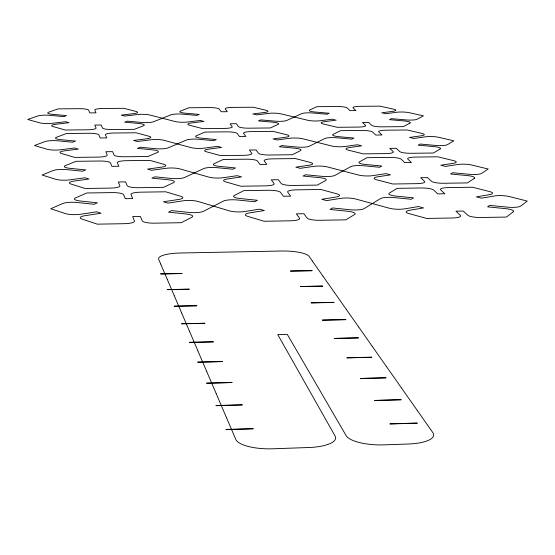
<?xml version="1.0" encoding="UTF-8"?>
<svg xmlns="http://www.w3.org/2000/svg" width="555" height="555" viewBox="0 0 555 555"><rect width="100%" height="100%" fill="white"/><g stroke="black" fill="none" stroke-linecap="round" stroke-linejoin="round"><path stroke-width="0.83" d="M226.072 429.41L253.344 428.751L226.176 429.66M417.131 423L389.881 423.909L417.298 423.236M216.006 405.483L242.396 404.879L216.103 405.712M401.008 399.621L374.604 400.453L401.161 399.843M206.578 383.075L232.143 382.527L206.668 383.29M385.892 377.712L360.292 378.475L386.037 377.92M197.733 362.054L222.527 361.562L197.823 362.255M371.704 357.136L346.861 357.836L371.843 357.337M189.422 342.289L213.481 341.845L189.498 342.484M358.35 337.78L334.221 338.425L358.481 337.967M181.589 323.683L204.968 323.274L181.665 323.863M345.765 319.541L322.302 320.131L345.89 319.715M174.201 306.124L196.928 305.75L174.277 306.291M333.888 302.315L311.057 302.857L333.999 302.482M160.617 273.823L182.144 273.525L160.679 273.983M312.007 270.597L290.355 271.062L312.111 270.75M167.221 289.53L189.331 289.197L167.291 289.689M322.649 286.026L300.428 286.526L322.76 286.186M312.229 260.871L309.031 256.306A24.177 5.834 1.1 0 0 281.413 251.02L180.229 253.011A24.406 5.918 0.5 0 0 158.695 259.345L160.679 263.986M312.333 261.017L322.892 276.05M323.003 276.203L334.145 292.076M334.263 292.242L346.049 309.024M346.167 309.197L358.655 326.978M358.787 327.159L372.03 346.022M372.169 346.223L386.245 366.272M386.398 366.48L401.39 387.841M401.549 388.063L417.554 410.853M417.721 411.088L432.851 432.643A31.926 10.143 2.2 0 1 408.515 444L383.963 444.867A31.975 10.191 1.9 0 1 346.119 435.626L287.268 334.332L277.729 334.582L335.095 436.001A32.141 10.316 1.3 0 1 308.927 447.51L272.692 448.787A32.239 10.372 0.9 0 1 235.806 439.421L226.35 417.332M160.742 264.131L167.298 279.436M167.367 279.595L174.291 295.76M174.36 295.926L181.686 313.034M181.762 313.214L189.526 331.349M189.609 331.536L197.857 350.795M197.941 350.996L206.717 371.482M206.807 371.697L216.159 393.537M216.256 393.766L226.246 417.089M513.222 211.83L506.396 217.06L480.991 217.498A10.892 2.393 2.3 0 1 467.768 215.243L463.286 211.046L455.939 211.171L460.366 215.375A10.906 2.407 2.1 0 1 452.283 217.997L426.663 218.441L408.959 213.592A10.843 2.38 1.9 0 1 409.687 210.248L423.541 207.917L418.463 206.55L404.609 208.867A10.732 2.338 1.8 0 1 389.416 208.243L355.595 198.981A10.607 2.289 1.5 0 0 340.694 198.371L326.611 200.612L321.831 199.28L335.9 197.046A10.503 2.241 1.4 0 0 337.079 193.91L320.915 189.484L296.342 189.852A10.448 2.22 1.2 0 0 287.74 192.224L290.681 196.144L283.397 196.255L280.511 192.328A10.476 2.227 1.1 0 0 268.578 190.268L243.798 190.636L234.342 195.485A10.58 2.275 0.9 0 0 240.176 198.537L257.416 200.293L254.669 201.749L237.387 199.987A10.705 2.324 0.8 0 0 223.464 201.056L203.47 211.309A10.913 2.414 0.6 0 1 189.109 212.44L171.585 210.602L168.491 212.128L186.064 213.98A11.051 2.47 0.5 0 1 191.836 217.276L181.242 222.701L154.498 223.166A11.169 2.518 0.3 0 1 142.24 220.834L140.38 216.478L132.645 216.61L134.449 220.966A11.211 2.525 0.2 0 1 124.278 223.693L97.298 224.158L82.119 219.135A11.162 2.498 0 0 1 85.116 215.666L101.107 213.245L96.736 211.83L80.759 214.237A11.058 2.449 -0.1 0 1 65.365 213.585L50.755 208.749L62.528 203.588A10.899 2.373 -0.1 0 1 77.083 202.492L94.128 204.289L97.409 202.804L80.413 201.021A10.76 2.317 0 0 1 75.473 197.913L86.719 192.98L112.11 192.599A10.642 2.275 0.2 0 1 123.592 194.701L125.243 198.69L132.707 198.579L131.001 194.59A10.607 2.269 0.3 0 1 140.561 192.176L165.737 191.801L180.763 196.303A10.656 2.296 0.5 0 1 178.53 199.495L163.447 201.77L167.887 203.123L182.99 200.834A10.753 2.338 0.6 0 1 197.982 201.458L229.444 210.879A10.864 2.393 0.9 0 0 244.741 211.517L259.629 209.159L264.367 210.546L249.466 212.926A10.968 2.449 1 0 0 247.627 216.325L264.104 221.265L290.397 220.807A11.024 2.47 1.2 0 0 299.492 218.136L296.342 213.855L303.883 213.73L307.088 218.004A11.003 2.463 1.3 0 0 319.846 220.293L345.904 219.842L354.569 214.514A10.892 2.414 1.5 0 0 347.867 211.282L330.058 209.464L332.605 207.958L350.365 209.769A10.76 2.352 1.5 0 0 364.087 208.659L380.452 198.593A10.573 2.269 1.7 0 1 393.766 197.538L411.269 199.273L413.503 197.844L396.048 196.109A10.455 2.22 1.8 0 1 389.36 193.112L397.109 188.346L421.294 187.985A10.358 2.171 1.9 0 1 433.649 190.018L437.715 193.875L444.826 193.764L440.705 189.914A10.344 2.164 2.1 0 1 448.398 187.576L472.388 187.222L489.635 191.572A10.406 2.185 2.2 0 1 489.454 194.659L476.356 196.852L481.462 198.163L494.574 195.957A10.51 2.22 2.4 0 1 509.379 196.56L527.25 201.076L520.729 206.072A10.67 2.289 2.4 0 1 507.617 207.161L489.642 205.385L487.616 206.855L505.647 208.652A10.795 2.345 2.4 0 1 513.222 211.83M474.248 178.37L467.476 182.914L443.695 183.261A10.156 2.088 2 0 1 431.485 181.277L427.572 177.621L420.69 177.718L424.547 181.381A10.17 2.095 1.9 0 1 416.826 183.65L392.843 184.003L376.588 179.758A10.122 2.081 1.7 0 1 377.469 176.844L390.588 174.832L385.912 173.632L372.807 175.637A10.025 2.04 1.6 0 1 358.627 175.068L327.485 166.937A9.914 1.998 1.3 0 0 313.561 166.382L300.262 168.325L295.85 167.152L309.142 165.217A9.83 1.963 1.2 0 0 310.411 162.476L295.482 158.577L272.422 158.869A9.782 1.942 1.1 0 0 264.249 160.929L266.83 164.363L259.997 164.453L257.471 161.019A9.81 1.956 1 0 0 246.378 159.195L223.145 159.479L214.098 163.711A9.9 1.984 0.8 0 0 219.44 166.389L235.5 167.943L232.871 169.219L216.769 167.652A10.011 2.033 0.8 0 0 203.699 168.567L184.635 177.475A10.191 2.102 0.6 0 1 171.176 178.439L154.866 176.809L151.931 178.141L168.283 179.778A10.316 2.151 0.5 0 1 173.562 182.644L163.503 187.347L138.549 187.708A10.42 2.185 0.3 0 1 127.178 185.668L125.562 181.88L118.34 181.984L119.901 185.772A10.455 2.192 0.2 0 1 110.355 188.117L85.192 188.485L71.144 184.1A10.413 2.171 0 0 1 74.009 181.097L88.987 179.008L84.936 177.773L69.979 179.848A10.323 2.13 -0.1 0 1 55.618 179.258L42.062 175.033L53.148 170.545A10.184 2.067 0 0 1 66.766 169.615L82.66 171.204L85.768 169.913L69.909 168.331A10.059 2.026 0 0 1 65.351 165.612L75.973 161.318L99.747 161.019A9.962 1.991 0.2 0 1 110.445 162.872L111.888 166.361L118.874 166.271L117.382 162.788A9.928 1.984 0.3 0 1 126.387 160.686L149.982 160.395L163.905 164.349A9.969 2.005 0.5 0 1 161.713 167.138L147.533 169.102L151.64 170.295L165.841 168.318A10.052 2.04 0.5 0 1 179.848 168.88L208.916 177.135A10.15 2.088 0.8 0 0 223.186 177.718L237.2 175.678L241.564 176.899L227.543 178.946A10.24 2.13 0.9 0 0 225.691 181.901L240.87 186.216L265.429 185.856A10.288 2.151 1 0 0 274.045 183.552L271.305 179.827L278.36 179.723L281.149 183.448A10.261 2.144 1.2 0 0 292.95 185.46L317.307 185.099L325.688 180.479A10.17 2.102 1.3 0 0 319.597 177.655L303.037 176.046L305.5 174.742L322.011 176.344A10.052 2.054 1.4 0 0 334.908 175.394L350.795 166.632A9.886 1.984 1.6 0 1 363.331 165.73L379.627 167.27L381.805 166.021L365.551 164.488A9.782 1.942 1.6 0 1 359.46 161.852L367.008 157.689L389.721 157.405A9.699 1.908 1.7 0 1 401.182 159.202L404.748 162.587L411.421 162.497L407.814 159.119A9.685 1.901 1.8 0 1 415.182 157.086L437.728 156.808L453.608 160.645A9.733 1.915 2 0 1 453.22 163.343L440.781 165.244L445.485 166.403L457.93 164.488A9.823 1.949 2.1 0 1 471.771 165.036L488.192 169.011L481.705 173.361A9.962 2.005 2.1 0 1 469.35 174.298L452.637 172.716L450.632 173.999L467.386 175.588A10.073 2.047 2.1 0 1 474.248 178.37M440.087 149.038L433.413 153.02L411.047 153.291A9.518 1.838 1.8 0 1 399.711 151.536L396.27 148.317L389.79 148.393L393.19 151.619A9.532 1.845 1.7 0 1 385.794 153.596L363.261 153.874L348.242 150.127A9.49 1.832 1.5 0 1 349.241 147.568L361.68 145.819L357.358 144.758L344.926 146.499A9.407 1.797 1.4 0 1 331.633 145.979L302.787 138.785A9.317 1.762 1.2 0 0 289.724 138.271L277.118 139.964L273.025 138.93L285.617 137.245A9.234 1.734 1.1 0 0 286.942 134.83L273.081 131.369L251.366 131.59A9.199 1.72 1 0 0 243.583 133.401L245.858 136.433L239.434 136.502L237.2 133.471A9.22 1.727 0.9 0 0 226.842 131.847L204.968 132.069L196.303 135.788A9.303 1.755 0.8 0 0 201.222 138.153L216.263 139.548L213.737 140.665L198.662 139.263A9.4 1.79 0.7 0 0 186.355 140.054L168.144 147.859A9.56 1.845 0.5 0 1 155.49 148.691L140.242 147.242L137.446 148.4L152.736 149.857A9.671 1.887 0.5 0 1 157.592 152.389L148.019 156.489L124.632 156.774A9.761 1.915 0.3 0 1 114.032 154.97L112.609 151.654L105.838 151.73L107.212 155.053A9.796 1.922 0.2 0 1 98.214 157.1L74.641 157.384L61.563 153.527A9.761 1.901 0.1 0 1 64.311 150.891L78.387 149.08L74.62 147.991L60.55 149.788A9.678 1.866 0 0 1 47.106 149.253L34.459 145.521L44.927 141.601A9.553 1.818 0 0 1 57.727 140.797L72.615 142.219L75.556 141.081L60.703 139.666A9.449 1.783 0.1 0 1 56.471 137.272L66.531 133.498L88.883 133.269A9.359 1.755 0.2 0 1 98.894 134.914L100.164 137.994L106.733 137.924L105.415 134.844A9.331 1.748 0.3 0 1 113.935 133.013L136.121 132.784L149.101 136.287A9.366 1.769 0.4 0 1 146.95 138.736L133.575 140.45L137.397 141.504L150.793 139.784A9.442 1.797 0.5 0 1 163.933 140.297L190.948 147.602A9.525 1.838 0.7 0 0 204.316 148.13L217.553 146.353L221.605 147.429L208.361 149.212A9.601 1.873 0.8 0 0 206.509 151.806L220.578 155.608L243.624 155.331A9.643 1.887 0.9 0 0 251.803 153.312L249.396 150.044L256.015 149.968L258.47 153.236A9.622 1.88 1.1 0 0 269.446 155.011L292.318 154.734L300.408 150.696A9.539 1.852 1.2 0 0 294.837 148.206L279.359 146.763L281.732 145.618L297.168 147.054A9.435 1.811 1.2 0 0 309.329 146.236L324.731 138.542A9.289 1.755 1.4 0 1 336.566 137.765L351.815 139.145L353.937 138.049L338.73 136.669A9.192 1.72 1.4 0 1 333.139 134.338L340.479 130.675L361.895 130.453A9.116 1.686 1.5 0 1 372.578 132.055L375.735 135.045L382.02 134.983L378.829 131.993A9.102 1.679 1.7 0 1 385.898 130.203L407.162 129.988L421.869 133.394A9.144 1.693 1.8 0 1 421.328 135.781L409.486 137.439L413.836 138.466L425.678 136.794A9.227 1.727 1.9 0 1 438.672 137.3L453.851 140.817L447.441 144.647A9.345 1.769 1.9 0 1 435.758 145.452L420.149 144.036L418.179 145.167L433.83 146.582A9.442 1.804 1.9 0 1 440.087 149.038M409.888 123.113L403.339 126.63L382.235 126.845A8.956 1.63 1.6 0 1 371.656 125.277L368.603 122.419L362.491 122.482L365.502 125.34A8.97 1.637 1.5 0 1 358.412 127.081L337.162 127.296L323.218 123.959A8.936 1.623 1.4 0 1 324.293 121.698L336.122 120.164L332.105 119.214L320.284 120.747A8.859 1.596 1.3 0 1 307.768 120.269L280.913 113.844A8.783 1.568 1.1 0 0 268.606 113.38L256.632 114.864L252.816 113.942L264.777 112.457A8.713 1.54 1 0 0 266.143 110.313L253.212 107.226L232.684 107.392A8.679 1.526 0.9 0 0 225.261 108.995L227.286 111.694L221.216 111.749L219.232 109.051A8.7 1.533 0.8 0 0 209.519 107.587L188.853 107.76L180.542 111.056A8.769 1.561 0.7 0 0 185.099 113.165L199.238 114.42L196.81 115.405L182.65 114.143A8.859 1.589 0.7 0 0 171.009 114.83L153.596 121.725A9.005 1.637 0.5 0 1 141.65 122.447L127.324 121.143L124.667 122.169L139.021 123.474A9.102 1.665 0.4 0 1 143.523 125.714L134.393 129.336L112.381 129.551A9.185 1.693 0.3 0 1 102.46 127.948L101.197 125.007L94.829 125.069L96.043 128.011A9.213 1.7 0.2 0 1 87.523 129.801L65.351 130.023L53.127 126.602A9.185 1.679 0.1 0 1 55.757 124.278L69.049 122.697L65.518 121.725L52.239 123.293A9.116 1.651 0 0 1 39.592 122.808L27.75 119.485L37.671 116.023A9.005 1.609 0 0 1 49.742 115.329L63.742 116.606L66.538 115.606L52.565 114.33A8.908 1.582 0.1 0 1 48.618 112.2L58.171 108.863L79.261 108.683A8.825 1.561 0.2 0 1 88.668 110.161L89.792 112.894L95.987 112.838L94.815 110.105A8.804 1.554 0.3 0 1 102.904 108.489L123.841 108.308L135.989 111.444A8.831 1.568 0.4 0 1 133.894 113.615L121.233 115.114L124.813 116.057L137.487 114.545A8.894 1.596 0.5 0 1 149.857 115.017L175.082 121.524A8.97 1.63 0.7 0 0 187.659 122.01L200.195 120.456L203.976 121.413L191.433 122.974A9.04 1.658 0.7 0 0 189.595 125.263L202.7 128.649L224.407 128.427A9.074 1.672 0.9 0 0 232.191 126.658L230.061 123.758L236.298 123.703L238.477 126.595A9.053 1.665 1 0 0 248.737 128.184L270.285 127.969L278.097 124.403A8.977 1.637 1.1 0 0 272.963 122.19L258.443 120.9L260.732 119.887L275.218 121.177A8.887 1.603 1.1 0 0 286.72 120.47L301.636 113.664A8.755 1.561 1.3 0 1 312.853 112.984L327.173 114.233L329.24 113.262L314.956 112.02A8.672 1.526 1.3 0 1 309.801 109.939L316.926 106.685L337.176 106.518A8.602 1.505 1.4 0 1 347.194 107.954L349.997 110.618L355.942 110.57L353.098 107.906A8.589 1.498 1.5 0 1 359.89 106.324L380.008 106.158L393.696 109.21A8.63 1.512 1.6 0 1 393.03 111.326L381.743 112.79L385.787 113.706L397.082 112.235A8.7 1.533 1.7 0 1 409.326 112.7L423.43 115.842L417.124 119.235A8.804 1.575 1.7 0 1 406.038 119.929L391.4 118.659L389.471 119.658L404.144 120.934A8.887 1.603 1.7 0 1 409.888 123.113"/></g></svg>
